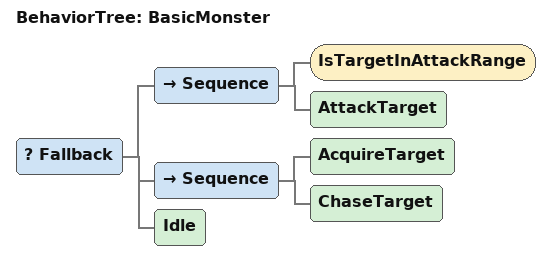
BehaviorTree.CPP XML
<root BTCPP_format="4" main_tree_to_execute="BasicMonster">
  <BehaviorTree ID="BasicMonster">
    <Fallback>
      <Sequence>
        <IsTargetInAttackRange/>
        <AttackTarget/>
      </Sequence>
      <Sequence>
        <AcquireTarget/>
        <ChaseTarget/>
      </Sequence>
      <Idle/>
    </Fallback>
  </BehaviorTree>
</root>
